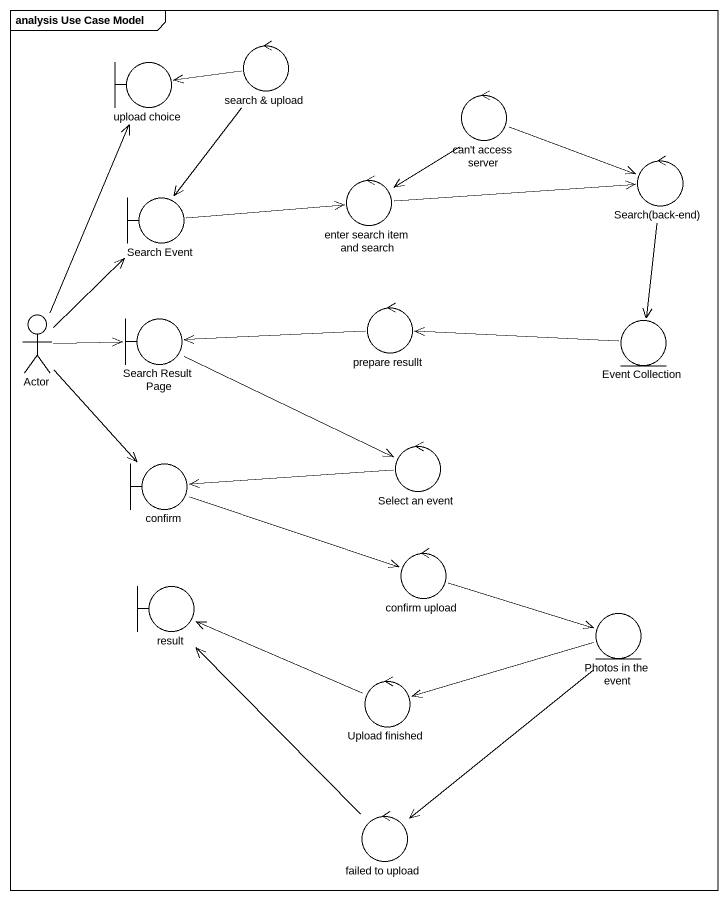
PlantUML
@startuml
mainframe analysis Use Case Model
boundary "upload choice" as upload_choice
control "search & upload" as search_upload
control "can't access server" as can_t_access_server
boundary "Search Event" as Search_Event
control "enter search item and search" as enter_search_item_and_search
control "Search(back-end)" as Search_back_end
actor "Actor" as Actor_
boundary "Search Result Page" as Search_Result_Page
control "prepare resullt" as prepare_resullt
entity "Event Collection" as Event_Collection
boundary confirm
control "Select an event" as Select_an_event
control "confirm upload" as confirm_upload
boundary result
entity "Photos in the event" as Photos_in_the_event
control "Upload finished" as Upload_finished
control "failed to upload" as failed_to_upload
search_upload -left-> upload_choice
search_upload --> Search_Event
can_t_access_server --> enter_search_item_and_search
can_t_access_server -right-> Search_back_end
Search_Event -right-> enter_search_item_and_search
enter_search_item_and_search -right-> Search_back_end
Search_back_end --> Event_Collection
Actor_ -up-> upload_choice
Actor_ -up-> Search_Event
Actor_ -right-> Search_Result_Page
Actor_ --> confirm
Search_Result_Page -right-> Select_an_event
prepare_resullt -left-> Search_Result_Page
Event_Collection -left-> prepare_resullt
confirm -right-> confirm_upload
Select_an_event -left-> confirm
confirm_upload -right-> Photos_in_the_event
Photos_in_the_event -left-> Upload_finished
Photos_in_the_event --> failed_to_upload
Upload_finished -left-> result
failed_to_upload -up-> result
@enduml
